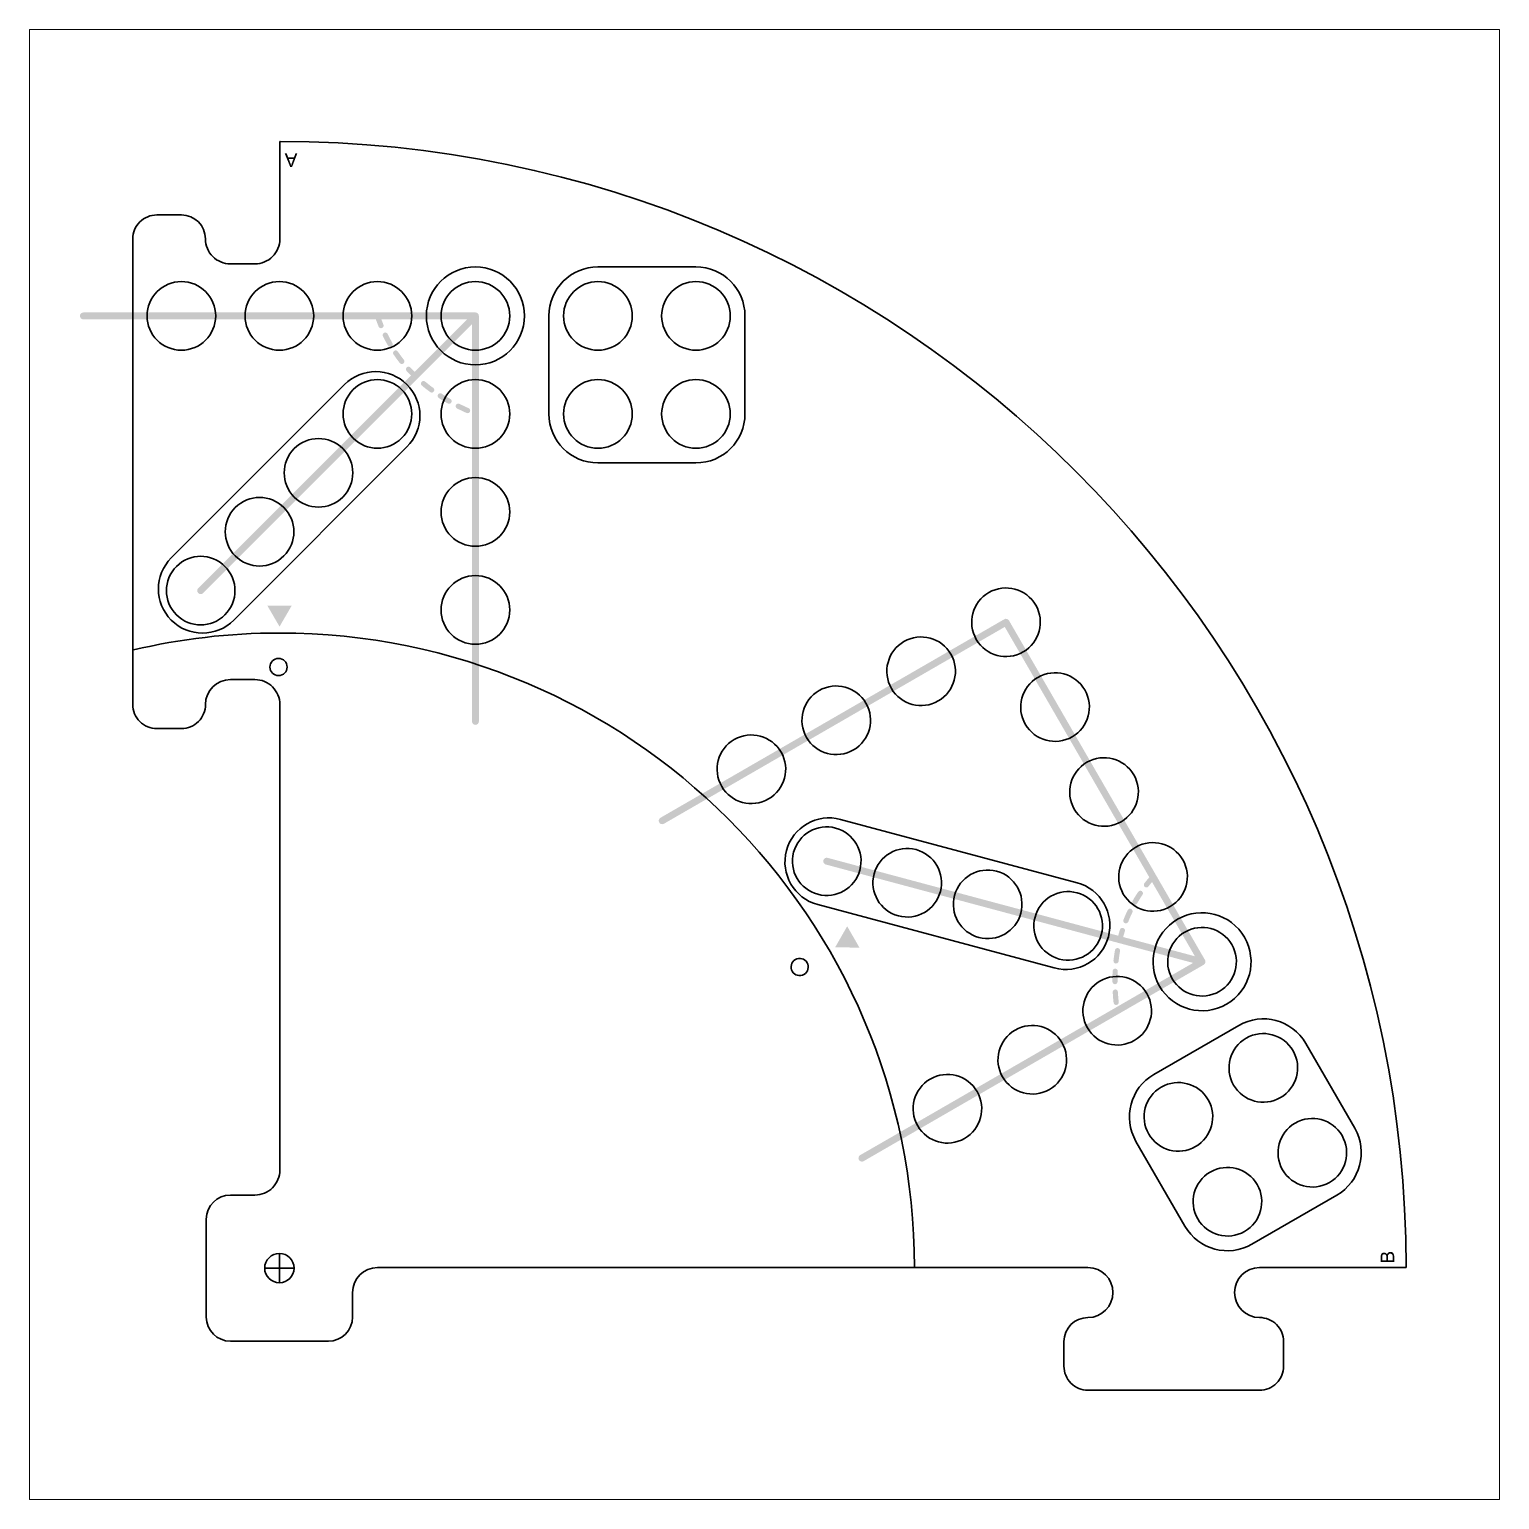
# Paper-space layout 'Layout1' of a CAD drawing. Header units: millimetres. Extents: x 0 to 300, y 0 to 300.
# The model-space entities are those that its viewports show. They can reach past a viewport. Long polylines and large blocks are cut down to what shows.
import ezdxf

# ---------------------------------------------------------------- set-up
doc = ezdxf.new("R2010")
doc.units = ezdxf.units.MM
for name, color, linetype in [('Cut', 7, 'Continuous'), ('Cut 1', 7, 'Continuous'), ('Cut 2', 7, 'Continuous'), ('Engraving', 7, 'Continuous')]:
    doc.layers.add(name, color=color, linetype=linetype)

msp = doc.modelspace()

# ---------------------------------------------------------------- hatches: boundary and pattern name
at = {"layer": 'Engraving', "true_color": 0x000000, "transparency": 33554687}
h = msp.add_hatch(color=18, dxfattribs=at)
h.paths.add_polyline_path([(54.68, 274.72), (53.61, 271.95), (53.21, 271.95), (52.08, 274.72), (52.5, 274.72), (52.82, 273.88), (53.98, 273.88), (54.29, 274.72)], flags=0)
edge = h.paths.add_edge_path(flags=0)
edge.add_spline(control_points=[(53.87, 273.58), (53.87, 273.58), (52.93, 273.58), (52.93, 273.58), (52.93, 273.58), (53.22, 272.81), (53.22, 272.81), (53.31, 272.58), (53.38, 272.39), (53.42, 272.24), (53.46, 272.42), (53.51, 272.59), (53.57, 272.77), (53.57, 272.77), (53.87, 273.58), (53.87, 273.58)], knot_values=[0, 0, 0, 0, 1, 1, 1, 2, 2, 2, 3, 3, 3, 4, 4, 4, 5, 5, 5, 5], degree=3, periodic=1)
h = msp.add_hatch(color=18, dxfattribs=at)
edge = h.paths.add_edge_path(flags=0)
edge.add_spline(control_points=[(91.72, 158.79), (91.72, 158.4), (91.4, 158.09), (91.01, 158.09), (90.63, 158.09), (90.31, 158.4), (90.31, 158.79), (90.31, 158.79), (90.31, 170.43), (90.31, 170.43), (90.31, 170.43), (90.31, 240.83), (90.31, 240.83), (90.31, 240.83), (11.01, 240.83), (11.01, 240.83), (10.63, 240.83), (10.31, 241.15), (10.31, 241.54), (10.31, 241.93), (10.63, 242.24), (11.01, 242.24), (11.01, 242.24), (91.01, 242.24), (91.01, 242.24), (91.4, 242.24), (91.72, 241.93), (91.72, 241.54), (91.72, 241.54), (91.72, 158.79), (91.72, 158.79)], knot_values=[0, 0, 0, 0, 1, 1, 1, 2, 2, 2, 3, 3, 3, 4, 4, 4, 5, 5, 5, 6, 6, 6, 7, 7, 7, 8, 8, 8, 9, 9, 9, 10, 10, 10, 10], degree=3, periodic=1)
h = msp.add_hatch(color=18, dxfattribs=at)
edge = h.paths.add_edge_path(flags=0)
edge.add_spline(control_points=[(35.45, 184.98), (35.18, 184.7), (34.73, 184.7), (34.45, 184.98), (34.18, 185.25), (34.18, 185.7), (34.45, 185.98), (34.45, 185.98), (90.52, 242.04), (90.52, 242.04), (90.79, 242.31), (91.24, 242.31), (91.51, 242.04), (91.79, 241.76), (91.79, 241.32), (91.51, 241.04), (91.51, 241.04), (35.45, 184.98), (35.45, 184.98)], knot_values=[0, 0, 0, 0, 1, 1, 1, 2, 2, 2, 3, 3, 3, 4, 4, 4, 5, 5, 5, 6, 6, 6, 6], degree=3, periodic=1)
h = msp.add_hatch(color=18, dxfattribs=at)
edge = h.paths.add_edge_path(flags=0)
edge.add_spline(control_points=[(74.31, 233.67), (74.14, 233.91), (74.2, 234.24), (74.45, 234.4), (74.69, 234.57), (75.02, 234.51), (75.18, 234.26), (75.57, 233.69), (75.98, 233.13), (76.41, 232.59), (76.59, 232.36), (76.55, 232.03), (76.32, 231.85), (76.1, 231.66), (75.76, 231.7), (75.58, 231.93), (75.14, 232.5), (74.71, 233.07), (74.31, 233.67)], knot_values=[0, 0, 0, 0, 1, 1, 1, 2, 2, 2, 3, 3, 3, 4, 4, 4, 5, 5, 5, 6, 6, 6, 6], degree=3, periodic=1)
edge = h.paths.add_edge_path(flags=0)
edge.add_spline(control_points=[(76.98, 230.29), (76.78, 230.51), (76.79, 230.84), (77.01, 231.04), (77.23, 231.24), (77.56, 231.22), (77.76, 231.01), (78.22, 230.5), (78.71, 230), (79.21, 229.52), (79.42, 229.32), (79.43, 228.98), (79.23, 228.77), (79.03, 228.56), (78.69, 228.55), (78.48, 228.75), (77.96, 229.25), (77.46, 229.76), (76.98, 230.29)], knot_values=[0, 0, 0, 0, 1, 1, 1, 2, 2, 2, 3, 3, 3, 4, 4, 4, 5, 5, 5, 6, 6, 6, 6], degree=3, periodic=1)
edge = h.paths.add_edge_path(flags=0)
edge.add_spline(control_points=[(70.51, 241.37), (70.42, 241.65), (70.57, 241.95), (70.85, 242.04), (71.12, 242.13), (71.42, 241.98), (71.52, 241.71), (71.74, 241.04), (71.98, 240.39), (72.24, 239.76), (72.35, 239.48), (72.22, 239.18), (71.95, 239.06), (71.68, 238.95), (71.37, 239.08), (71.26, 239.35), (70.99, 240.01), (70.74, 240.68), (70.51, 241.37)], knot_values=[0, 0, 0, 0, 1, 1, 1, 2, 2, 2, 3, 3, 3, 4, 4, 4, 5, 5, 5, 6, 6, 6, 6], degree=3, periodic=1)
edge = h.paths.add_edge_path(flags=0)
edge.add_spline(control_points=[(72.14, 237.39), (72.01, 237.65), (72.12, 237.97), (72.39, 238.1), (72.65, 238.23), (72.96, 238.12), (73.09, 237.86), (73.4, 237.23), (73.73, 236.62), (74.07, 236.02), (74.22, 235.77), (74.13, 235.45), (73.88, 235.3), (73.63, 235.15), (73.31, 235.24), (73.16, 235.49), (72.8, 236.11), (72.46, 236.74), (72.14, 237.39)], knot_values=[0, 0, 0, 0, 1, 1, 1, 2, 2, 2, 3, 3, 3, 4, 4, 4, 5, 5, 5, 6, 6, 6, 6], degree=3, periodic=1)
edge = h.paths.add_edge_path(flags=0)
edge.add_spline(control_points=[(80.09, 227.32), (79.86, 227.51), (79.83, 227.84), (80.02, 228.07), (80.21, 228.29), (80.54, 228.32), (80.77, 228.13), (81.29, 227.69), (81.84, 227.26), (82.41, 226.85), (82.64, 226.68), (82.69, 226.35), (82.52, 226.11), (82.35, 225.88), (82.02, 225.82), (81.78, 226), (81.2, 226.42), (80.63, 226.87), (80.09, 227.32)], knot_values=[0, 0, 0, 0, 1, 1, 1, 2, 2, 2, 3, 3, 3, 4, 4, 4, 5, 5, 5, 6, 6, 6, 6], degree=3, periodic=1)
edge = h.paths.add_edge_path(flags=0)
edge.add_spline(control_points=[(83.55, 224.78), (83.3, 224.94), (83.23, 225.27), (83.39, 225.51), (83.55, 225.76), (83.88, 225.83), (84.12, 225.67), (84.7, 225.29), (85.3, 224.93), (85.91, 224.58), (86.16, 224.44), (86.25, 224.12), (86.1, 223.86), (85.96, 223.61), (85.64, 223.52), (85.38, 223.67), (84.75, 224.02), (84.14, 224.4), (83.55, 224.78)], knot_values=[0, 0, 0, 0, 1, 1, 1, 2, 2, 2, 3, 3, 3, 4, 4, 4, 5, 5, 5, 6, 6, 6, 6], degree=3, periodic=1)
edge = h.paths.add_edge_path(flags=0)
edge.add_spline(control_points=[(87.27, 222.65), (87.01, 222.78), (86.91, 223.1), (87.04, 223.36), (87.17, 223.62), (87.49, 223.73), (87.75, 223.6), (88.36, 223.29), (88.99, 222.99), (89.64, 222.7), (89.9, 222.58), (90.02, 222.27), (89.9, 222), (89.79, 221.73), (89.47, 221.61), (89.21, 221.73), (88.55, 222.03), (87.9, 222.33), (87.27, 222.65)], knot_values=[0, 0, 0, 0, 1, 1, 1, 2, 2, 2, 3, 3, 3, 4, 4, 4, 5, 5, 5, 6, 6, 6, 6], degree=3, periodic=1)
for points in [[(51.04, 178.14), (48.54, 182.44), (53.54, 182.44)], [(164.4, 112.67), (166.87, 116.99), (169.37, 112.65)]]:
    msp.add_hatch(color=18, dxfattribs=at).paths.add_polyline_path(points, flags=0)
h = msp.add_hatch(color=18, dxfattribs=at)
edge = h.paths.add_edge_path(flags=0)
edge.add_spline(control_points=[(129.48, 137.91), (129.14, 137.72), (128.71, 137.83), (128.51, 138.17), (128.32, 138.51), (128.43, 138.94), (128.77, 139.13), (128.77, 139.13), (198.93, 179.64), (198.93, 179.64), (199.27, 179.84), (199.7, 179.72), (199.89, 179.38), (199.89, 179.38), (239.89, 110.1), (239.89, 110.1), (240.09, 109.76), (239.97, 109.33), (239.64, 109.14), (239.64, 109.14), (170.23, 69.06), (170.23, 69.06), (169.89, 68.87), (169.46, 68.99), (169.27, 69.32), (169.07, 69.66), (169.19, 70.09), (169.52, 70.29), (169.52, 70.29), (177.35, 74.8), (177.35, 74.8), (177.35, 74.8), (238.32, 110.01), (238.32, 110.01), (238.32, 110.01), (199.03, 178.07), (199.03, 178.07), (199.03, 178.07), (129.48, 137.91), (129.48, 137.91)], knot_values=[0, 0, 0, 0, 1, 1, 1, 2, 2, 2, 3, 3, 3, 4, 4, 4, 5, 5, 5, 6, 6, 6, 7, 7, 7, 8, 8, 8, 9, 9, 9, 10, 10, 10, 11, 11, 11, 12, 12, 12, 13, 13, 13, 13], degree=3, periodic=1)
h = msp.add_hatch(color=18, dxfattribs=at)
edge = h.paths.add_edge_path(flags=0)
edge.add_spline(control_points=[(162.52, 129.59), (162.14, 129.69), (161.92, 130.07), (162.02, 130.45), (162.12, 130.83), (162.51, 131.05), (162.88, 130.95), (162.88, 130.95), (239.47, 110.43), (239.47, 110.43), (239.84, 110.33), (240.07, 109.94), (239.97, 109.57), (239.86, 109.19), (239.48, 108.97), (239.1, 109.07), (239.1, 109.07), (162.52, 129.59), (162.52, 129.59)], knot_values=[0, 0, 0, 0, 1, 1, 1, 2, 2, 2, 3, 3, 3, 4, 4, 4, 5, 5, 5, 6, 6, 6, 6], degree=3, periodic=1)
h = msp.add_hatch(color=18, dxfattribs=at)
edge = h.paths.add_edge_path(flags=0)
edge.add_spline(control_points=[(222.52, 116.28), (222.61, 116.56), (222.91, 116.72), (223.19, 116.63), (223.47, 116.54), (223.62, 116.24), (223.53, 115.96), (223.32, 115.3), (223.14, 114.64), (222.97, 113.96), (222.9, 113.68), (222.62, 113.5), (222.33, 113.57), (222.05, 113.64), (221.88, 113.93), (221.95, 114.21), (222.12, 114.91), (222.31, 115.6), (222.52, 116.28)], knot_values=[0, 0, 0, 0, 1, 1, 1, 2, 2, 2, 3, 3, 3, 4, 4, 4, 5, 5, 5, 6, 6, 6, 6], degree=3, periodic=1)
edge = h.paths.add_edge_path(flags=0)
edge.add_spline(control_points=[(221.51, 112.1), (221.56, 112.39), (221.83, 112.58), (222.12, 112.53), (222.41, 112.48), (222.6, 112.21), (222.55, 111.92), (222.43, 111.24), (222.34, 110.56), (222.26, 109.86), (222.23, 109.57), (221.97, 109.36), (221.68, 109.39), (221.38, 109.42), (221.17, 109.68), (221.21, 109.97), (221.29, 110.69), (221.39, 111.4), (221.51, 112.1)], knot_values=[0, 0, 0, 0, 1, 1, 1, 2, 2, 2, 3, 3, 3, 4, 4, 4, 5, 5, 5, 6, 6, 6, 6], degree=3, periodic=1)
edge = h.paths.add_edge_path(flags=0)
edge.add_spline(control_points=[(224.11, 120.28), (224.24, 120.55), (224.56, 120.66), (224.82, 120.53), (225.08, 120.4), (225.19, 120.09), (225.07, 119.82), (224.77, 119.2), (224.49, 118.56), (224.23, 117.92), (224.12, 117.65), (223.82, 117.52), (223.54, 117.62), (223.27, 117.73), (223.14, 118.04), (223.25, 118.31), (223.51, 118.98), (223.8, 119.64), (224.11, 120.28)], knot_values=[0, 0, 0, 0, 1, 1, 1, 2, 2, 2, 3, 3, 3, 4, 4, 4, 5, 5, 5, 6, 6, 6, 6], degree=3, periodic=1)
edge = h.paths.add_edge_path(flags=0)
edge.add_spline(control_points=[(226.26, 124.02), (226.42, 124.26), (226.75, 124.32), (226.99, 124.16), (227.23, 124), (227.3, 123.67), (227.13, 123.43), (226.75, 122.85), (226.38, 122.26), (226.04, 121.66), (225.89, 121.41), (225.57, 121.32), (225.31, 121.47), (225.06, 121.61), (224.97, 121.94), (225.12, 122.19), (225.47, 122.81), (225.85, 123.42), (226.26, 124.02)], knot_values=[0, 0, 0, 0, 1, 1, 1, 2, 2, 2, 3, 3, 3, 4, 4, 4, 5, 5, 5, 6, 6, 6, 6], degree=3, periodic=1)
edge = h.paths.add_edge_path(flags=0)
edge.add_spline(control_points=[(228.89, 127.42), (229.08, 127.64), (229.42, 127.66), (229.63, 127.46), (229.85, 127.27), (229.87, 126.94), (229.68, 126.72), (229.22, 126.19), (228.77, 125.66), (228.35, 125.11), (228.17, 124.88), (227.84, 124.84), (227.61, 125.02), (227.38, 125.2), (227.34, 125.53), (227.52, 125.76), (227.95, 126.32), (228.41, 126.88), (228.89, 127.42)], knot_values=[0, 0, 0, 0, 1, 1, 1, 2, 2, 2, 3, 3, 3, 4, 4, 4, 5, 5, 5, 6, 6, 6, 6], degree=3, periodic=1)
edge = h.paths.add_edge_path(flags=0)
edge.add_spline(control_points=[(221.06, 103.55), (221.04, 103.84), (221.26, 104.09), (221.55, 104.1), (221.85, 104.12), (222.1, 103.9), (222.11, 103.61), (222.15, 102.92), (222.21, 102.22), (222.28, 101.52), (222.31, 101.23), (222.1, 100.97), (221.81, 100.94), (221.52, 100.91), (221.26, 101.12), (221.23, 101.41), (221.15, 102.13), (221.09, 102.84), (221.06, 103.55)], knot_values=[0, 0, 0, 0, 1, 1, 1, 2, 2, 2, 3, 3, 3, 4, 4, 4, 5, 5, 5, 6, 6, 6, 6], degree=3, periodic=1)
edge = h.paths.add_edge_path(flags=0)
edge.add_spline(control_points=[(221.04, 107.83), (221.05, 108.13), (221.3, 108.35), (221.59, 108.34), (221.88, 108.32), (222.11, 108.07), (222.09, 107.78), (222.06, 107.09), (222.04, 106.4), (222.05, 105.69), (222.05, 105.4), (221.81, 105.16), (221.52, 105.16), (221.23, 105.16), (220.99, 105.4), (220.99, 105.69), (220.99, 106.41), (221, 107.13), (221.04, 107.83)], knot_values=[0, 0, 0, 0, 1, 1, 1, 2, 2, 2, 3, 3, 3, 4, 4, 4, 5, 5, 5, 6, 6, 6, 6], degree=3, periodic=1)
h = msp.add_hatch(color=18, dxfattribs=at)
edge = h.paths.add_edge_path(flags=0)
edge.add_spline(control_points=[(278.5, 48.46), (278.5, 48.46), (275.72, 48.46), (275.72, 48.46), (275.72, 48.46), (275.72, 49.5), (275.72, 49.5), (275.72, 49.72), (275.75, 49.89), (275.81, 50.01), (275.86, 50.14), (275.95, 50.24), (276.07, 50.32), (276.18, 50.39), (276.31, 50.42), (276.43, 50.42), (276.55, 50.42), (276.66, 50.39), (276.77, 50.33), (276.87, 50.26), (276.96, 50.17), (277.02, 50.04), (277.07, 50.2), (277.16, 50.33), (277.27, 50.42), (277.39, 50.51), (277.53, 50.56), (277.69, 50.56), (277.82, 50.56), (277.95, 50.53), (278.06, 50.48), (278.17, 50.42), (278.26, 50.35), (278.32, 50.27), (278.38, 50.19), (278.42, 50.09), (278.45, 49.97), (278.48, 49.85), (278.5, 49.7), (278.5, 49.52), (278.5, 49.52), (278.5, 48.46), (278.5, 48.46)], knot_values=[0, 0, 0, 0, 1, 1, 1, 2, 2, 2, 3, 3, 3, 4, 4, 4, 5, 5, 5, 6, 6, 6, 7, 7, 7, 8, 8, 8, 9, 9, 9, 10, 10, 10, 11, 11, 11, 12, 12, 12, 13, 13, 13, 14, 14, 14, 14], degree=3, periodic=1)
edge = h.paths.add_edge_path(flags=0)
edge.add_spline(control_points=[(276.89, 48.83), (276.89, 48.83), (276.89, 49.43), (276.89, 49.43), (276.89, 49.59), (276.88, 49.71), (276.86, 49.78), (276.83, 49.87), (276.78, 49.94), (276.72, 49.99), (276.65, 50.04), (276.57, 50.06), (276.48, 50.06), (276.38, 50.06), (276.3, 50.04), (276.23, 50), (276.16, 49.95), (276.11, 49.89), (276.09, 49.81), (276.06, 49.72), (276.05, 49.58), (276.05, 49.38), (276.05, 49.38), (276.05, 48.83), (276.05, 48.83), (276.05, 48.83), (276.89, 48.83), (276.89, 48.83)], knot_values=[0, 0, 0, 0, 1, 1, 1, 2, 2, 2, 3, 3, 3, 4, 4, 4, 5, 5, 5, 6, 6, 6, 7, 7, 7, 8, 8, 8, 9, 9, 9, 9], degree=3, periodic=1)
edge = h.paths.add_edge_path(flags=0)
edge.add_spline(control_points=[(278.17, 48.83), (278.17, 48.83), (278.17, 49.52), (278.17, 49.52), (278.17, 49.64), (278.17, 49.72), (278.16, 49.77), (278.14, 49.86), (278.12, 49.93), (278.08, 49.98), (278.05, 50.04), (278, 50.09), (277.93, 50.12), (277.86, 50.16), (277.78, 50.18), (277.69, 50.18), (277.59, 50.18), (277.5, 50.15), (277.42, 50.1), (277.35, 50.05), (277.29, 49.97), (277.26, 49.88), (277.23, 49.78), (277.22, 49.65), (277.22, 49.47), (277.22, 49.47), (277.22, 48.83), (277.22, 48.83), (277.22, 48.83), (278.17, 48.83), (278.17, 48.83)], knot_values=[0, 0, 0, 0, 1, 1, 1, 2, 2, 2, 3, 3, 3, 4, 4, 4, 5, 5, 5, 6, 6, 6, 7, 7, 7, 8, 8, 8, 9, 9, 9, 10, 10, 10, 10], degree=3, periodic=1)

# ---------------------------------------------------------------- linework, layer by layer
at = {"layer": 'Cut', "color": 18, "linetype": 'Continuous', "lineweight": 35, "true_color": 0x000000}
for points, knots in [([(280.84, 47.33), (280.84, 47.33), (251.01, 47.33), (251.01, 47.33), (248.2, 47.33), (245.93, 45.05), (245.93, 42.24), (245.93, 39.43), (248.2, 37.15), (251.01, 37.15), (252.32, 37.15), (253.57, 36.63), (254.49, 35.71), (255.41, 34.79), (255.93, 33.54), (255.93, 32.24), (255.93, 32.24), (255.93, 27.24), (255.93, 27.24), (255.93, 25.94), (255.41, 24.69), (254.49, 23.77), (253.57, 22.84), (252.32, 22.33), (251.01, 22.33), (251.01, 22.33), (216.01, 22.33), (216.01, 22.33), (214.71, 22.33), (213.46, 22.84), (212.54, 23.77), (211.62, 24.69), (211.1, 25.94), (211.1, 27.24), (211.1, 27.24), (211.1, 32.24), (211.1, 32.24), (211.1, 34.95), (213.3, 37.15), (216.01, 37.15), (218.82, 37.15), (221.1, 39.43), (221.1, 42.24), (221.1, 45.05), (218.82, 47.33), (216.01, 47.33), (216.01, 47.33), (71.01, 47.33), (71.01, 47.33), (68.2, 47.33), (65.93, 45.05), (65.93, 42.24), (65.93, 42.24), (65.93, 37.24), (65.93, 37.24), (65.93, 34.53), (63.73, 32.33), (61.01, 32.33), (61.01, 32.33), (41.01, 32.33), (41.01, 32.33), (38.3, 32.33), (36.1, 34.53), (36.1, 37.24), (36.1, 37.24), (36.1, 57.24), (36.1, 57.24), (36.1, 59.95), (38.3, 62.15), (41.01, 62.15), (41.01, 62.15), (46.01, 62.15), (46.01, 62.15), (47.36, 62.15), (48.66, 62.69), (49.61, 63.64), (50.57, 64.6), (51.1, 65.89), (51.1, 67.24), (51.1, 67.24), (51.1, 162.24), (51.1, 162.24), (51.1, 163.59), (50.57, 164.88), (49.61, 165.84), (48.66, 166.79), (47.36, 167.33), (46.01, 167.33), (46.01, 167.33), (41.01, 167.33), (41.01, 167.33), (38.2, 167.33), (35.93, 165.05), (35.93, 162.24), (35.93, 160.94), (35.41, 159.69), (34.49, 158.77), (33.57, 157.84), (32.32, 157.33), (31.01, 157.33), (31.01, 157.33), (26.01, 157.33), (26.01, 157.33), (24.71, 157.33), (23.46, 157.84), (22.54, 158.77), (21.62, 159.69), (21.1, 160.94), (21.1, 162.24), (21.1, 162.24), (21.1, 257.24), (21.1, 257.24), (21.1, 258.54), (21.62, 259.79), (22.54, 260.71), (23.46, 261.63), (24.71, 262.15), (26.01, 262.15), (26.01, 262.15), (31.01, 262.15), (31.01, 262.15), (33.73, 262.15), (35.93, 259.95), (35.93, 257.24), (35.93, 255.89), (36.46, 254.6), (37.42, 253.64), (38.37, 252.69), (39.67, 252.15), (41.01, 252.15), (41.01, 252.15), (46.01, 252.15), (46.01, 252.15), (47.36, 252.15), (48.66, 252.69), (49.61, 253.64), (50.57, 254.6), (51.1, 255.89), (51.1, 257.24), (51.1, 257.24), (51.1, 277.06), (51.1, 277.06), (51.1, 277.09), (51.11, 277.11), (51.13, 277.12), (51.15, 277.14), (51.17, 277.15), (51.19, 277.15), (177.94, 277.06), (280.83, 174.17), (280.93, 47.42), (280.93, 47.39), (280.92, 47.37), (280.9, 47.35), (280.88, 47.34), (280.86, 47.33), (280.84, 47.33)], [0, 0, 0, 0, 1, 1, 1, 2, 2, 2, 3, 3, 3, 4, 4, 4, 5, 5, 5, 6, 6, 6, 7, 7, 7, 8, 8, 8, 9, 9, 9, 10, 10, 10, 11, 11, 11, 12, 12, 12, 13, 13, 13, 14, 14, 14, 15, 15, 15, 16, 16, 16, 17, 17, 17, 18, 18, 18, 19, 19, 19, 20, 20, 20, 21, 21, 21, 22, 22, 22, 23, 23, 23, 24, 24, 24, 25, 25, 25, 26, 26, 26, 27, 27, 27, 28, 28, 28, 29, 29, 29, 30, 30, 30, 31, 31, 31, 32, 32, 32, 33, 33, 33, 34, 34, 34, 35, 35, 35, 36, 36, 36, 37, 37, 37, 38, 38, 38, 39, 39, 39, 40, 40, 40, 41, 41, 41, 42, 42, 42, 43, 43, 43, 44, 44, 44, 45, 45, 45, 46, 46, 46, 47, 47, 47, 48, 48, 48, 49, 49, 49, 50, 50, 50, 51, 51, 51, 52, 52, 52, 52]), ([(50.84, 171.64), (51.81, 171.64), (52.59, 170.85), (52.59, 169.89), (52.59, 168.92), (51.81, 168.14), (50.84, 168.14), (49.87, 168.14), (49.09, 168.92), (49.09, 169.89), (49.09, 170.85), (49.87, 171.64), (50.84, 171.64)], [0, 0, 0, 0, 1, 1, 1, 2, 2, 2, 3, 3, 3, 4, 4, 4, 4]), ([(158.69, 109.55), (159.17, 108.71), (158.88, 107.64), (158.05, 107.16), (157.21, 106.67), (156.14, 106.96), (155.66, 107.8), (155.17, 108.63), (155.46, 109.7), (156.3, 110.19), (157.13, 110.67), (158.2, 110.38), (158.69, 109.55)], [0, 0, 0, 0, 1, 1, 1, 2, 2, 2, 3, 3, 3, 4, 4, 4, 4]), ([(51.01, 50.24), (52.67, 50.24), (54.01, 48.89), (54.01, 47.24), (54.01, 45.58), (52.67, 44.24), (51.01, 44.24), (49.36, 44.24), (48.01, 45.58), (48.01, 47.24), (48.01, 48.89), (49.36, 50.24), (51.01, 50.24)], [0, 0, 0, 0, 1, 1, 1, 2, 2, 2, 3, 3, 3, 4, 4, 4, 4])]:
    msp.add_open_spline(points, degree=3, knots=knots, dxfattribs=at)
at = {"layer": 'Cut 1', "color": 18, "linetype": 'Continuous', "lineweight": 35, "true_color": 0x000000}
for points in [[(31.01, 248.54), (34.88, 248.54), (38.01, 245.4), (38.01, 241.54), (38.01, 237.68), (34.88, 234.54), (31.01, 234.54), (27.15, 234.54), (24.01, 237.68), (24.01, 241.54), (24.01, 245.4), (27.15, 248.54), (31.01, 248.54)], [(51.01, 248.54), (54.88, 248.54), (58.01, 245.4), (58.01, 241.54), (58.01, 237.68), (54.88, 234.54), (51.01, 234.54), (47.15, 234.54), (44.01, 237.68), (44.01, 241.54), (44.01, 245.4), (47.15, 248.54), (51.01, 248.54)], [(71.01, 248.54), (74.88, 248.54), (78.01, 245.4), (78.01, 241.54), (78.01, 237.68), (74.88, 234.54), (71.01, 234.54), (67.15, 234.54), (64.01, 237.68), (64.01, 241.54), (64.01, 245.4), (67.15, 248.54), (71.01, 248.54)], [(91.01, 248.54), (94.88, 248.54), (98.01, 245.4), (98.01, 241.54), (98.01, 237.68), (94.88, 234.54), (91.01, 234.54), (87.15, 234.54), (84.01, 237.68), (84.01, 241.54), (84.01, 245.4), (87.15, 248.54), (91.01, 248.54)], [(116.01, 248.54), (119.88, 248.54), (123.01, 245.4), (123.01, 241.54), (123.01, 237.68), (119.88, 234.54), (116.01, 234.54), (112.15, 234.54), (109.01, 237.68), (109.01, 241.54), (109.01, 245.4), (112.15, 248.54), (116.01, 248.54)], [(136.01, 248.54), (139.88, 248.54), (143.01, 245.4), (143.01, 241.54), (143.01, 237.68), (139.88, 234.54), (136.01, 234.54), (132.15, 234.54), (129.01, 237.68), (129.01, 241.54), (129.01, 245.4), (132.15, 248.54), (136.01, 248.54)], [(66.07, 226.49), (68.8, 229.22), (73.23, 229.22), (75.96, 226.49), (78.7, 223.76), (78.7, 219.32), (75.96, 216.59), (73.23, 213.86), (68.8, 213.86), (66.07, 216.59), (63.33, 219.32), (63.33, 223.76), (66.07, 226.49)], [(91.01, 228.54), (94.88, 228.54), (98.01, 225.4), (98.01, 221.54), (98.01, 217.68), (94.88, 214.54), (91.01, 214.54), (87.15, 214.54), (84.01, 217.68), (84.01, 221.54), (84.01, 225.4), (87.15, 228.54), (91.01, 228.54)], [(116.01, 228.54), (119.88, 228.54), (123.01, 225.4), (123.01, 221.54), (123.01, 217.68), (119.88, 214.54), (116.01, 214.54), (112.15, 214.54), (109.01, 217.68), (109.01, 221.54), (109.01, 225.4), (112.15, 228.54), (116.01, 228.54)], [(136.01, 228.54), (139.88, 228.54), (143.01, 225.4), (143.01, 221.54), (143.01, 217.68), (139.88, 214.54), (136.01, 214.54), (132.15, 214.54), (129.01, 217.68), (129.01, 221.54), (129.01, 225.4), (132.15, 228.54), (136.01, 228.54)], [(54.04, 214.47), (56.78, 217.2), (61.21, 217.2), (63.94, 214.47), (66.68, 211.74), (66.68, 207.3), (63.94, 204.57), (61.21, 201.84), (56.78, 201.84), (54.04, 204.57), (51.31, 207.3), (51.31, 211.74), (54.04, 214.47)], [(91.01, 208.54), (94.88, 208.54), (98.01, 205.4), (98.01, 201.54), (98.01, 197.68), (94.88, 194.54), (91.01, 194.54), (87.15, 194.54), (84.01, 197.68), (84.01, 201.54), (84.01, 205.4), (87.15, 208.54), (91.01, 208.54)], [(42.02, 202.45), (44.76, 205.18), (49.19, 205.18), (51.92, 202.45), (54.65, 199.71), (54.65, 195.28), (51.92, 192.55), (49.19, 189.82), (44.76, 189.82), (42.02, 192.55), (39.29, 195.28), (39.29, 199.71), (42.02, 202.45)], [(30, 190.43), (32.73, 193.16), (37.17, 193.16), (39.9, 190.43), (42.63, 187.69), (42.63, 183.26), (39.9, 180.53), (37.17, 177.79), (32.73, 177.79), (30, 180.53), (27.27, 183.26), (27.27, 187.69), (30, 190.43)], [(91.01, 188.54), (94.88, 188.54), (98.01, 185.4), (98.01, 181.54), (98.01, 177.68), (94.88, 174.54), (91.01, 174.54), (87.15, 174.54), (84.01, 177.68), (84.01, 181.54), (84.01, 185.4), (87.15, 188.54), (91.01, 188.54)], [(205.35, 182.53), (207.28, 179.18), (206.13, 174.9), (202.78, 172.97), (199.44, 171.04), (195.15, 172.18), (193.22, 175.53), (191.29, 178.88), (192.44, 183.16), (195.78, 185.09), (199.13, 187.02), (203.41, 185.88), (205.35, 182.53)], [(188.03, 172.53), (189.96, 169.18), (188.81, 164.9), (185.46, 162.97), (182.12, 161.04), (177.83, 162.18), (175.9, 165.53), (173.97, 168.88), (175.12, 173.16), (178.46, 175.09), (181.81, 177.02), (186.09, 175.88), (188.03, 172.53)], [(215.35, 165.21), (217.28, 161.86), (216.13, 157.58), (212.78, 155.65), (209.44, 153.72), (205.15, 154.86), (203.22, 158.21), (201.29, 161.56), (202.44, 165.84), (205.78, 167.77), (209.13, 169.7), (213.41, 168.56), (215.35, 165.21)], [(170.7, 162.53), (172.64, 159.18), (171.49, 154.9), (168.14, 152.97), (164.8, 151.04), (160.51, 152.18), (158.58, 155.53), (156.65, 158.88), (157.8, 163.16), (161.14, 165.09), (164.49, 167.02), (168.77, 165.88), (170.7, 162.53)], [(153.38, 152.53), (155.32, 149.18), (154.17, 144.9), (150.82, 142.97), (147.48, 141.04), (143.19, 142.18), (141.26, 145.53), (139.33, 148.88), (140.48, 153.16), (143.82, 155.09), (147.17, 157.02), (151.45, 155.88), (153.38, 152.53)], [(225.35, 147.89), (227.28, 144.54), (226.13, 140.26), (222.78, 138.33), (219.44, 136.39), (215.15, 137.54), (213.22, 140.89), (211.29, 144.23), (212.44, 148.52), (215.78, 150.45), (219.13, 152.38), (223.41, 151.23), (225.35, 147.89)], [(164.51, 137.03), (168.24, 136.03), (170.46, 132.19), (169.46, 128.46), (168.46, 124.72), (164.62, 122.51), (160.89, 123.51), (157.16, 124.51), (154.94, 128.35), (155.94, 132.08), (156.94, 135.81), (160.78, 138.03), (164.51, 137.03)], [(235.35, 130.57), (237.28, 127.22), (236.13, 122.94), (232.78, 121.01), (229.44, 119.07), (225.15, 120.22), (223.22, 123.57), (221.29, 126.91), (222.44, 131.2), (225.78, 133.13), (229.13, 135.06), (233.41, 133.91), (235.35, 130.57)], [(180.93, 132.63), (184.67, 131.63), (186.88, 127.79), (185.88, 124.06), (184.88, 120.32), (181.04, 118.11), (177.31, 119.11), (173.58, 120.11), (171.36, 123.95), (172.36, 127.68), (173.36, 131.41), (177.2, 133.63), (180.93, 132.63)], [(197.35, 128.23), (201.09, 127.23), (203.3, 123.39), (202.3, 119.66), (201.3, 115.92), (197.46, 113.71), (193.73, 114.71), (190, 115.71), (187.78, 119.55), (188.78, 123.28), (189.78, 127.01), (193.62, 129.23), (197.35, 128.23)], [(213.77, 123.83), (217.51, 122.83), (219.72, 118.99), (218.72, 115.26), (217.72, 111.52), (213.88, 109.31), (210.15, 110.31), (206.42, 111.31), (204.2, 115.15), (205.2, 118.88), (206.2, 122.61), (210.04, 124.83), (213.77, 123.83)], [(245.35, 113.25), (247.28, 109.9), (246.13, 105.62), (242.78, 103.69), (239.44, 101.75), (235.15, 102.9), (233.22, 106.25), (231.29, 109.59), (232.44, 113.88), (235.78, 115.81), (239.13, 117.74), (243.41, 116.59), (245.35, 113.25)], [(228.03, 103.25), (229.96, 99.9), (228.81, 95.62), (225.46, 93.69), (222.12, 91.75), (217.83, 92.9), (215.9, 96.25), (213.97, 99.59), (215.12, 103.88), (218.46, 105.81), (221.81, 107.74), (226.09, 106.59), (228.03, 103.25)], [(210.7, 93.25), (212.64, 89.9), (211.49, 85.62), (208.14, 83.69), (204.8, 81.75), (200.51, 82.9), (198.58, 86.25), (196.65, 89.59), (197.8, 93.88), (201.14, 95.81), (204.49, 97.74), (208.77, 96.59), (210.7, 93.25)], [(257.85, 91.6), (259.78, 88.25), (258.63, 83.97), (255.28, 82.03), (251.94, 80.1), (247.65, 81.25), (245.72, 84.6), (243.79, 87.94), (244.94, 92.23), (248.28, 94.16), (251.63, 96.09), (255.91, 94.94), (257.85, 91.6)], [(193.38, 83.25), (195.32, 79.9), (194.17, 75.62), (190.82, 73.69), (187.48, 71.75), (183.19, 72.9), (181.26, 76.25), (179.33, 79.59), (180.48, 83.88), (183.82, 85.81), (187.17, 87.74), (191.45, 86.59), (193.38, 83.25)], [(240.53, 81.6), (242.46, 78.25), (241.31, 73.97), (237.96, 72.03), (234.62, 70.1), (230.33, 71.25), (228.4, 74.6), (226.47, 77.94), (227.62, 82.23), (230.96, 84.16), (234.31, 86.09), (238.59, 84.94), (240.53, 81.6)], [(267.85, 74.28), (269.78, 70.93), (268.63, 66.65), (265.28, 64.71), (261.94, 62.78), (257.65, 63.93), (255.72, 67.28), (253.79, 70.62), (254.94, 74.91), (258.28, 76.84), (261.63, 78.77), (265.91, 77.62), (267.85, 74.28)], [(250.53, 64.28), (252.46, 60.93), (251.31, 56.65), (247.96, 54.71), (244.62, 52.78), (240.33, 53.93), (238.4, 57.28), (236.47, 60.62), (237.62, 64.91), (240.96, 66.84), (244.31, 68.77), (248.59, 67.62), (250.53, 64.28)]]:
    msp.add_open_spline(points, degree=3, knots=[0, 0, 0, 0, 1, 1, 1, 2, 2, 2, 3, 3, 3, 4, 4, 4, 4], dxfattribs=at)
at = {"layer": 'Cut 2', "color": 18, "linetype": 'Continuous', "lineweight": 35, "true_color": 0x000000}
msp.add_open_spline([(180.6, 47.41), (180.6, 47.37), (180.64, 47.33), (180.69, 47.33), (180.69, 47.33), (216.01, 47.33), (216.01, 47.33), (218.82, 47.33), (221.1, 45.05), (221.1, 42.24), (221.1, 39.43), (218.82, 37.15), (216.01, 37.15), (213.3, 37.15), (211.1, 34.95), (211.1, 32.24), (211.1, 32.24), (211.1, 27.24), (211.1, 27.24), (211.1, 25.94), (211.62, 24.69), (212.54, 23.77), (213.46, 22.84), (214.71, 22.33), (216.01, 22.33), (216.01, 22.33), (251.01, 22.33), (251.01, 22.33), (252.32, 22.33), (253.57, 22.84), (254.49, 23.77), (255.41, 24.69), (255.93, 25.94), (255.93, 27.24), (255.93, 27.24), (255.93, 32.24), (255.93, 32.24), (255.93, 33.54), (255.41, 34.79), (254.49, 35.71), (253.57, 36.63), (252.32, 37.15), (251.01, 37.15), (248.2, 37.15), (245.93, 39.43), (245.93, 42.24), (245.93, 45.05), (248.2, 47.33), (251.01, 47.33), (251.01, 47.33), (280.84, 47.33), (280.84, 47.33), (280.86, 47.33), (280.88, 47.34), (280.9, 47.35), (280.92, 47.37), (280.93, 47.39), (280.93, 47.42), (280.83, 174.17), (177.94, 277.06), (51.19, 277.15), (51.17, 277.15), (51.15, 277.14), (51.13, 277.12), (51.11, 277.11), (51.1, 277.09), (51.1, 277.06), (51.1, 277.06), (51.1, 257.24), (51.1, 257.24), (51.1, 255.89), (50.57, 254.6), (49.61, 253.64), (48.66, 252.69), (47.36, 252.15), (46.01, 252.15), (46.01, 252.15), (41.01, 252.15), (41.01, 252.15), (39.67, 252.15), (38.37, 252.69), (37.42, 253.64), (36.46, 254.6), (35.93, 255.89), (35.93, 257.24), (35.93, 259.95), (33.73, 262.15), (31.01, 262.15), (31.01, 262.15), (26.01, 262.15), (26.01, 262.15), (24.71, 262.15), (23.46, 261.63), (22.54, 260.71), (21.62, 259.79), (21.1, 258.54), (21.1, 257.24), (21.1, 257.24), (21.1, 173.46), (21.1, 173.46), (21.1, 173.44), (21.12, 173.41), (21.14, 173.39), (21.16, 173.38), (21.19, 173.37), (21.21, 173.38), (30.78, 175.63), (40.76, 176.83), (51.01, 176.83), (122.48, 176.83), (180.51, 118.86), (180.6, 47.41)], degree=3, knots=[0, 0, 0, 0, 1, 1, 1, 2, 2, 2, 3, 3, 3, 4, 4, 4, 5, 5, 5, 6, 6, 6, 7, 7, 7, 8, 8, 8, 9, 9, 9, 10, 10, 10, 11, 11, 11, 12, 12, 12, 13, 13, 13, 14, 14, 14, 15, 15, 15, 16, 16, 16, 17, 17, 17, 18, 18, 18, 19, 19, 19, 20, 20, 20, 21, 21, 21, 22, 22, 22, 23, 23, 23, 24, 24, 24, 25, 25, 25, 26, 26, 26, 27, 27, 27, 28, 28, 28, 29, 29, 29, 30, 30, 30, 31, 31, 31, 32, 32, 32, 33, 33, 33, 34, 34, 34, 35, 35, 35, 36, 36, 36, 37, 37, 37, 37], dxfattribs=at)
at = {"layer": 'Engraving', "color": 18, "linetype": 'Continuous', "lineweight": 35, "true_color": 0x000000}
for points in [[(51.01, 50.24), (51.01, 47.24)], [(51.01, 47.24), (48.01, 47.24)], [(51.01, 47.24), (51.01, 44.24)], [(54.01, 47.24), (51.01, 47.24)]]:
    msp.add_lwpolyline(points, dxfattribs=at)
for points, knots in [([(91.01, 251.54), (96.53, 251.54), (101.01, 247.06), (101.01, 241.54), (101.01, 236.02), (96.53, 231.54), (91.01, 231.54), (85.5, 231.54), (81.01, 236.02), (81.01, 241.54), (81.01, 247.06), (85.5, 251.54), (91.01, 251.54)], [0, 0, 0, 0, 1, 1, 1, 2, 2, 2, 3, 3, 3, 4, 4, 4, 4]), ([(146.01, 241.54), (146.01, 247.06), (141.53, 251.54), (136.01, 251.54), (136.01, 251.54), (116.01, 251.54), (116.01, 251.54), (110.5, 251.54), (106.01, 247.06), (106.01, 241.54), (106.01, 241.54), (106.01, 221.54), (106.01, 221.54), (106.01, 216.02), (110.5, 211.54), (116.01, 211.54), (116.01, 211.54), (136.01, 211.54), (136.01, 211.54), (141.53, 211.54), (146.01, 216.02), (146.01, 221.54), (146.01, 221.54), (146.01, 241.54), (146.01, 241.54)], [0, 0, 0, 0, 1, 1, 1, 2, 2, 2, 3, 3, 3, 4, 4, 4, 5, 5, 5, 6, 6, 6, 7, 7, 7, 8, 8, 8, 8]), ([(77.04, 227.53), (73.53, 231.04), (67.83, 231.04), (64.32, 227.53), (64.32, 227.53), (28.96, 192.17), (28.96, 192.17), (25.45, 188.66), (25.45, 182.96), (28.96, 179.45), (32.47, 175.93), (38.18, 175.93), (41.69, 179.45), (41.69, 179.45), (77.04, 214.8), (77.04, 214.8), (80.56, 218.31), (80.56, 224.02), (77.04, 227.53)], [0, 0, 0, 0, 1, 1, 1, 2, 2, 2, 3, 3, 3, 4, 4, 4, 5, 5, 5, 6, 6, 6, 6]), ([(220.17, 114.84), (221.45, 119.64), (218.6, 124.58), (213.8, 125.87), (213.8, 125.87), (165.51, 138.81), (165.51, 138.81), (160.71, 140.09), (155.77, 137.24), (154.48, 132.44), (153.2, 127.64), (156.05, 122.71), (160.85, 121.42), (160.85, 121.42), (209.14, 108.48), (209.14, 108.48), (213.94, 107.19), (218.88, 110.04), (220.17, 114.84)], [0, 0, 0, 0, 1, 1, 1, 2, 2, 2, 3, 3, 3, 4, 4, 4, 5, 5, 5, 6, 6, 6, 6]), ([(247.94, 114.75), (250.7, 109.97), (249.06, 103.85), (244.28, 101.09), (239.5, 98.33), (233.38, 99.97), (230.62, 104.75), (227.86, 109.53), (229.5, 115.65), (234.28, 118.41), (239.06, 121.17), (245.18, 119.53), (247.94, 114.75)], [0, 0, 0, 0, 1, 1, 1, 2, 2, 2, 3, 3, 3, 4, 4, 4, 4]), ([(266.78, 62.12), (271.56, 64.88), (273.2, 71), (270.44, 75.78), (270.44, 75.78), (260.44, 93.1), (260.44, 93.1), (257.68, 97.88), (251.56, 99.52), (246.78, 96.76), (246.78, 96.76), (229.46, 86.76), (229.46, 86.76), (224.68, 84), (223.04, 77.88), (225.8, 73.1), (225.8, 73.1), (235.8, 55.78), (235.8, 55.78), (238.56, 51), (244.68, 49.36), (249.46, 52.12), (249.46, 52.12), (266.78, 62.12), (266.78, 62.12)], [0, 0, 0, 0, 1, 1, 1, 2, 2, 2, 3, 3, 3, 4, 4, 4, 5, 5, 5, 6, 6, 6, 7, 7, 7, 8, 8, 8, 8])]:
    msp.add_open_spline(points, degree=3, knots=knots, dxfattribs=at)

psp = doc.layouts.get("Layout1")

# ---------------------------------------------------------------- viewports
at = {"layer": '0'}
psp.add_viewport(center=(150, 150), size=(300, 300), view_center_point=(150, 150), view_height=300, dxfattribs=at)

doc.saveas('drawing.dxf')
